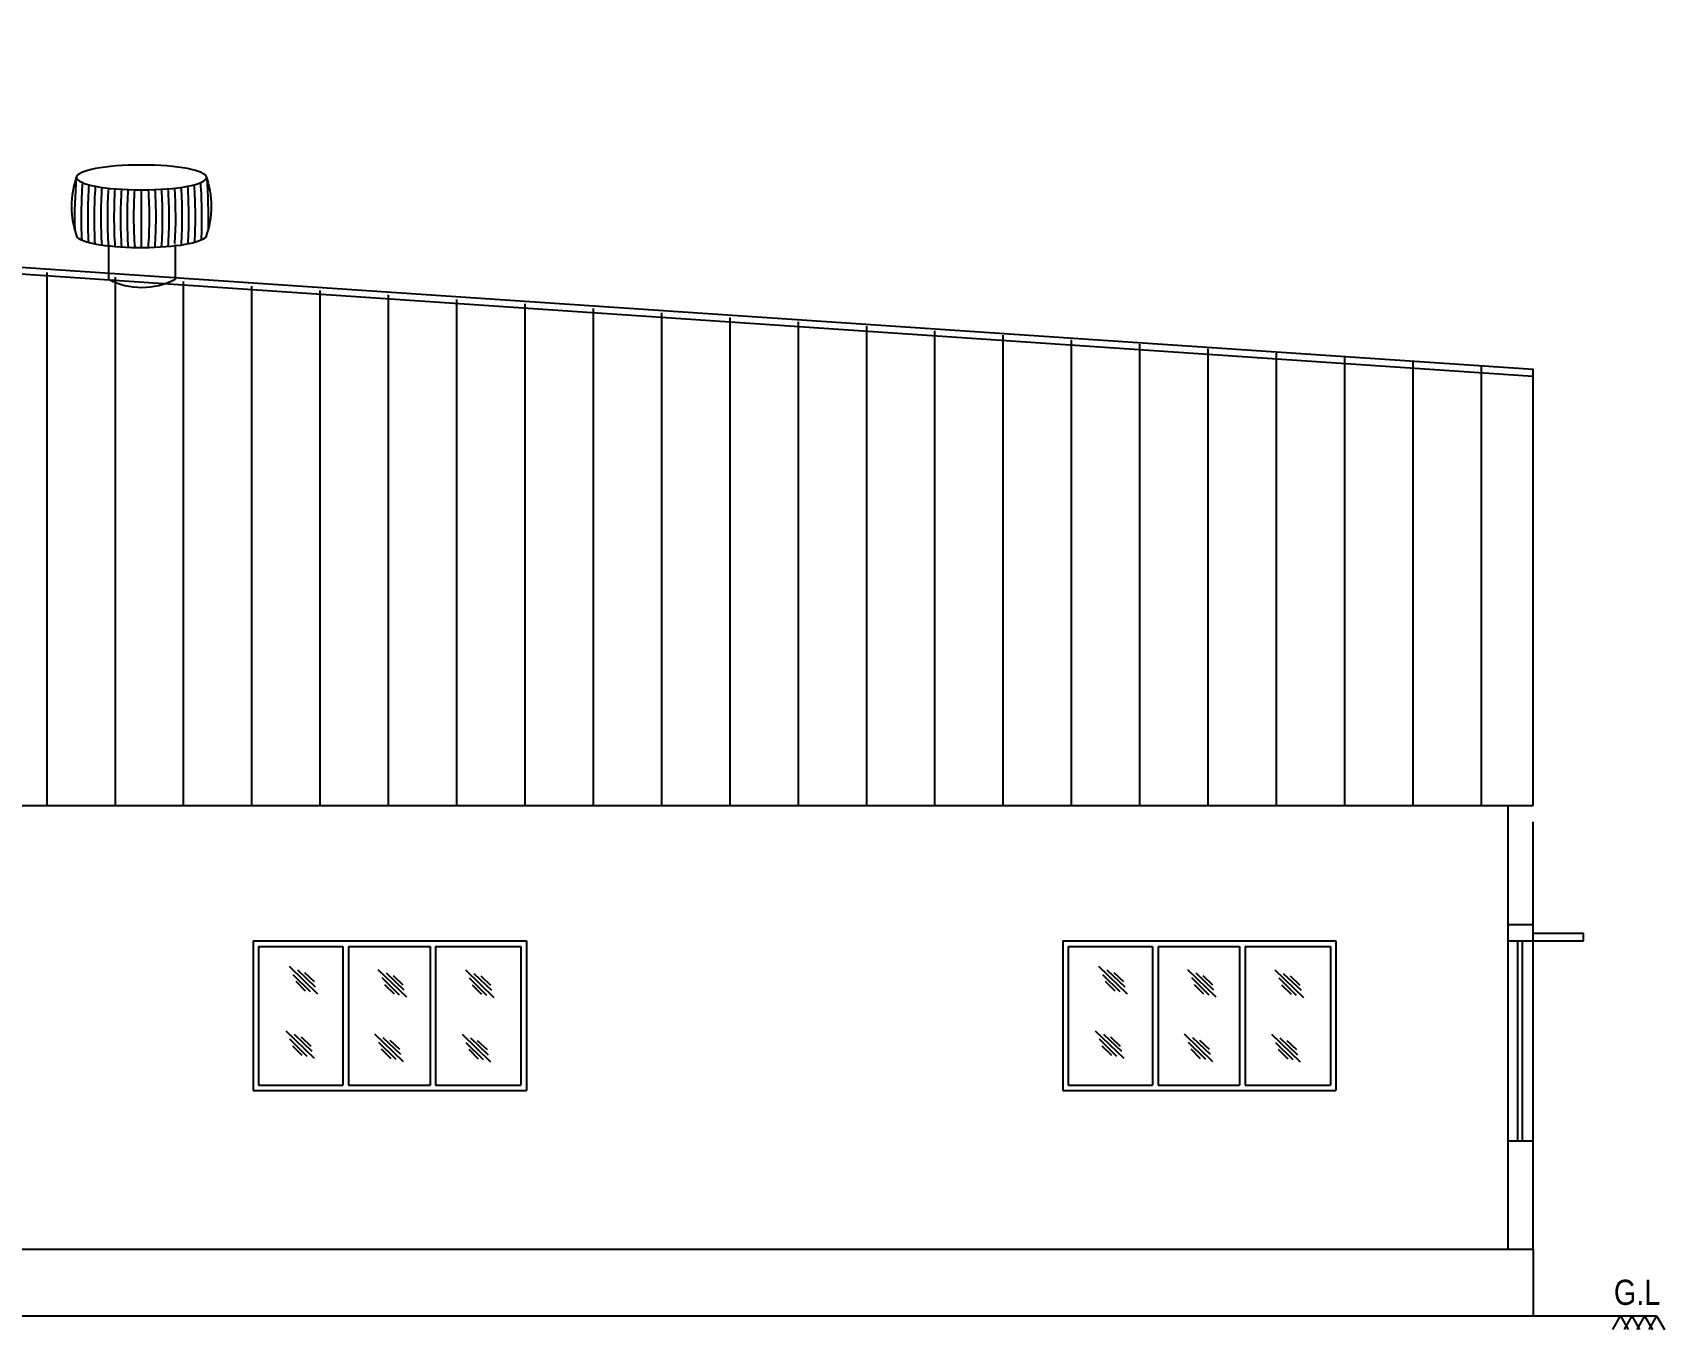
# Model space of a CAD drawing. Header units: metres. Extents: x 1422408 to 2267706, y 3009 to 80428.
# Drawn here: x 2267443.21 to 2267458.14, y 3115.99 to 3127.85 of the extents above; entities that cross this region are included whole.
import ezdxf

# ---------------------------------------------------------------- set-up
doc = ezdxf.new("R2010")
doc.units = ezdxf.units.M
doc.header["$LTSCALE"] = 3.5
doc.header["$MEASUREMENT"] = 0
doc.layers.get('0').update_dxf_attribs({"linetype": 'CONTINUOUS'})
doc.layers.add('Soolagiri', color=6, linetype='CONTINUOUS')
doc.layers.add('walls', color=41, linetype='CONTINUOUS')
doc.styles.add('K', font='swissc.ttf', dxfattribs={"height": 0.25})

# ---------------------------------------------------------------- blocks, each defined once
blk = doc.blocks.new('A$C592862AF')
at = {"layer": 'Soolagiri', "ltscale": 0.1}
for p, q in [((0.531, 0.215), (0.531, 0.658)), ((0.274, 0.24), (0.274, -0.027)), ((0.783, 0.24), (0.783, -0.027))]:
    blk.add_line(p, q, dxfattribs=at)
for centre, radius, start, end in [((0.685, 0.533), 0.685, 160.2029, 200.1397), ((3.699, 0.447), 3.676, 175.2224, 181.4913), ((0.378, 0.533), 0.685, 339.4087, 19.7971), ((-2.637, 0.447), 3.676, 358.5152, 4.7713), ((3.699, 0.447), 3.626, 175.8022, 182.7483), ((3.699, 0.447), 3.576, 175.9967, 183.0655), ((3.699, 0.447), 3.526, 176.1188, 183.2978), ((3.699, 0.447), 3.476, 176.1997, 183.4872), ((3.699, 0.447), 3.426, 176.2511, 183.3433), ((3.699, 0.447), 3.376, 176.2785, 183.7869), ((3.699, 0.447), 3.326, 176.2852, 183.9075), ((3.699, 0.447), 3.276, 176.2725, 184.0117), ((3.699, 0.447), 3.226, 176.241, 184.1006), ((-2.637, 0.447), 3.226, 355.8986, 3.759), ((-2.637, 0.447), 3.276, 355.9866, 3.7276), ((-2.637, 0.447), 3.326, 356.09, 3.7149), ((-2.637, 0.447), 3.376, 356.2097, 3.7216), ((-2.637, 0.447), 3.426, 356.3475, 3.7491), ((-2.637, 0.447), 3.476, 356.507, 3.8005), ((-2.686, 0.436), 3.576, 356.9242, 4.0038), ((-2.637, 0.447), 3.576, 356.9242, 4.0038), ((-2.637, 0.447), 3.626, 357.235, 4.1985), ((0.529, 0.463), 0.552, 242.5754, 297.4246)]:
    blk.add_arc(centre, radius, start, end, dxfattribs=at)
blk.add_ellipse((0.531, 0.752), major_axis=(-0.495, 0), ratio=0.191406, dxfattribs=at)
blk.add_ellipse((0.532, 0.31), major_axis=(-0.495, 0), ratio=0.191406, start_param=0.135875, end_param=2.951606, dxfattribs=at)
blk = doc.blocks.new('A$C3C6135CD')
at = {"layer": 'walls', "ltscale": 0.1, "xscale": 1.199999999998907, "yscale": 1.199999999998907, "zscale": 1.199999999998907}
blk.add_blockref('A$C592862AF', (-0.005, 0.098), dxfattribs=at)

msp = doc.modelspace()

# ---------------------------------------------------------------- hatches: boundary and pattern name
at = {"lineweight": -3}
h = msp.add_hatch(dxfattribs=at)
h.set_pattern_fill('ANSI31', scale=5, angle=45, style=0)
h.set_pattern_definition([(90, (2298107.0872, 18574.57995), (-0.625, 0), [])])
edge = h.paths.add_edge_path()
edge.add_line((2267456.94074, 3124.76434), (2267430.28257, 3126.51046))
edge.add_arc((2267429.99948, 3126.57609), 0.2906, 194.030278, 346.94782, ccw=False)
edge.add_line((2267429.71756, 3126.50564), (2267418.58815, 3127.30189))
edge.add_arc((2267418.20912, 3127.32831), 0.37995, 231.621827, 356.012441, ccw=False)
edge.add_line((2267417.97323, 3127.03046), (2267417.98054, 3127.34301))
edge.add_line((2267417.98054, 3127.34301), (2267411.2247, 3127.80022))
edge.add_line((2267411.2247, 3127.80022), (2267404.65339, 3127.284))
edge.add_line((2267404.65339, 3127.284), (2267404.67373, 3127.35632))
edge.add_arc((2267404.35598, 3127.47382), 0.33878, 208.065233, 339.706364, ccw=False)
edge.add_line((2267404.05703, 3127.31443), (2267365.49379, 3124.74015))
edge.add_line((2267365.49379, 3124.74015), (2267365.49784, 3120.78108))
edge.add_line((2267365.49784, 3120.78108), (2267386.01521, 3120.78108))
edge.add_line((2267386.01521, 3120.78108), (2267386.24521, 3120.78291))
edge.add_line((2267386.24521, 3120.78291), (2267409.89521, 3120.78108))
edge.add_line((2267409.89521, 3120.78108), (2267456.93684, 3120.78108))
edge.add_line((2267456.93684, 3120.78108), (2267456.94074, 3124.76434))

# ---------------------------------------------------------------- linework, layer by layer
at = {"color": 7}
for p, q in [((2267411.21684, 3127.85115), (2267456.93684, 3124.77187)), ((2267411.21684, 3127.80075), (2267456.93684, 3124.7066)), ((2267456.93684, 3120.78108), (2267456.93684, 3124.77187)), ((2267365.49684, 3120.78108), (2267456.93684, 3120.78108)), ((2267456.70684, 3116.71908), (2267456.70684, 3120.78108)), ((2267456.93684, 3116.71908), (2267456.93684, 3120.63108)), ((2267445.22367, 3119.54055), (2267445.22367, 3118.17055)), ((2267445.22367, 3119.54055), (2267447.72367, 3119.54055)), ((2267445.27367, 3119.49055), (2267445.27367, 3118.22055)), ((2267445.27367, 3119.49055), (2267446.04527, 3119.49055)), ((2267446.04527, 3119.49055), (2267446.04527, 3118.22055)), ((2267446.09527, 3119.49055), (2267446.09527, 3118.22055)), ((2267446.09527, 3119.49055), (2267446.84187, 3119.49055)), ((2267446.84187, 3119.49055), (2267446.84187, 3118.22055)), ((2267446.89187, 3119.49055), (2267446.89187, 3118.22055)), ((2267446.89187, 3119.49055), (2267447.67367, 3119.49055)), ((2267447.67367, 3119.49055), (2267447.67367, 3118.22055)), ((2267447.72367, 3119.54055), (2267447.72367, 3118.17055)), ((2267452.63175, 3119.54055), (2267452.63175, 3118.17055)), ((2267452.63175, 3119.54055), (2267455.13175, 3119.54055)), ((2267452.68175, 3119.49055), (2267452.68175, 3118.22055)), ((2267452.68175, 3119.49055), (2267453.45335, 3119.49055)), ((2267453.45335, 3119.49055), (2267453.45335, 3118.22055)), ((2267453.50335, 3119.49055), (2267453.50335, 3118.22055)), ((2267453.50335, 3119.49055), (2267454.24995, 3119.49055)), ((2267454.24995, 3119.49055), (2267454.24995, 3118.22055)), ((2267454.29995, 3119.49055), (2267454.29995, 3118.22055)), ((2267454.29995, 3119.49055), (2267455.08175, 3119.49055)), ((2267455.08175, 3119.49055), (2267455.08175, 3118.22055)), ((2267455.13175, 3119.54055), (2267455.13175, 3118.17055)), ((2267445.55192, 3119.3092), (2267445.81268, 3119.05643)), ((2267445.79352, 3119.11875), (2267445.63143, 3119.27305)), ((2267446.36512, 3119.28026), (2267446.62588, 3119.02749)), ((2267447.1653, 3119.27701), (2267447.42607, 3119.02424)), ((2267452.96001, 3119.3092), (2267453.22077, 3119.05643)), ((2267453.2016, 3119.11875), (2267453.03952, 3119.27305)), ((2267453.77321, 3119.28026), (2267454.03397, 3119.02749)), ((2267454.57339, 3119.27701), (2267454.83415, 3119.02424)), ((2267445.7498, 3119.07365), (2267445.59053, 3119.23085)), ((2267445.70242, 3119.08165), (2267445.61608, 3119.16792)), ((2267445.78404, 3119.16585), (2267445.69513, 3119.24947)), ((2267446.563, 3119.04471), (2267446.40372, 3119.20191)), ((2267446.51562, 3119.05272), (2267446.42928, 3119.13898)), ((2267446.60672, 3119.08981), (2267446.44463, 3119.24411)), ((2267446.59724, 3119.13692), (2267446.50833, 3119.22053)), ((2267447.36318, 3119.04146), (2267447.20391, 3119.19866)), ((2267447.3158, 3119.04946), (2267447.22946, 3119.13573)), ((2267447.4069, 3119.08656), (2267447.24481, 3119.24086)), ((2267447.39742, 3119.13366), (2267447.30851, 3119.21728)), ((2267453.15788, 3119.07365), (2267452.99861, 3119.23085)), ((2267453.1105, 3119.08165), (2267453.02416, 3119.16792)), ((2267453.19212, 3119.16585), (2267453.10321, 3119.24947)), ((2267453.97108, 3119.04471), (2267453.81181, 3119.20191)), ((2267453.9237, 3119.05272), (2267453.83736, 3119.13898)), ((2267454.0148, 3119.08981), (2267453.85272, 3119.24411)), ((2267454.00532, 3119.13692), (2267453.91641, 3119.22053)), ((2267454.77126, 3119.04146), (2267454.61199, 3119.19866)), ((2267454.72388, 3119.04946), (2267454.63754, 3119.13573)), ((2267454.81498, 3119.08656), (2267454.6529, 3119.24086)), ((2267454.8055, 3119.13366), (2267454.71659, 3119.21728)), ((2267445.5213, 3118.71932), (2267445.78206, 3118.46655)), ((2267445.76289, 3118.52887), (2267445.60081, 3118.68317)), ((2267446.3345, 3118.69038), (2267446.59526, 3118.43761)), ((2267447.13468, 3118.68713), (2267447.39544, 3118.43436)), ((2267452.92938, 3118.71932), (2267453.19014, 3118.46655)), ((2267453.17097, 3118.52887), (2267453.00889, 3118.68317)), ((2267453.74258, 3118.69038), (2267454.00334, 3118.43761)), ((2267454.54276, 3118.68713), (2267454.80352, 3118.43436)), ((2267445.71917, 3118.48377), (2267445.5599, 3118.64097)), ((2267445.67179, 3118.49177), (2267445.58545, 3118.57804)), ((2267445.75341, 3118.57597), (2267445.6645, 3118.65959)), ((2267446.53237, 3118.45483), (2267446.3731, 3118.61203)), ((2267446.48499, 3118.46284), (2267446.39865, 3118.5491)), ((2267446.57609, 3118.49993), (2267446.41401, 3118.65423)), ((2267446.56661, 3118.54704), (2267446.4777, 3118.63065)), ((2267447.33255, 3118.45158), (2267447.17328, 3118.60878)), ((2267447.28517, 3118.45958), (2267447.19883, 3118.54585)), ((2267447.37627, 3118.49668), (2267447.21419, 3118.65098)), ((2267447.36679, 3118.54378), (2267447.27788, 3118.6274)), ((2267453.12725, 3118.48377), (2267452.96798, 3118.64097)), ((2267453.07988, 3118.49177), (2267452.99353, 3118.57804)), ((2267453.1615, 3118.57597), (2267453.07258, 3118.65959)), ((2267453.94045, 3118.45483), (2267453.78118, 3118.61203)), ((2267453.89308, 3118.46284), (2267453.80673, 3118.5491)), ((2267453.98417, 3118.49993), (2267453.82209, 3118.65423)), ((2267453.9747, 3118.54704), (2267453.88578, 3118.63065)), ((2267454.74064, 3118.45158), (2267454.58136, 3118.60878)), ((2267454.69326, 3118.45958), (2267454.60691, 3118.54585)), ((2267454.78435, 3118.49668), (2267454.62227, 3118.65098)), ((2267454.77488, 3118.54378), (2267454.68596, 3118.6274)), ((2267445.22367, 3118.17055), (2267447.72367, 3118.17055)), ((2267445.27367, 3118.22055), (2267446.04527, 3118.22055)), ((2267446.09527, 3118.22055), (2267446.84187, 3118.22055)), ((2267446.89187, 3118.22055), (2267447.67367, 3118.22055)), ((2267452.63175, 3118.17055), (2267455.13175, 3118.17055)), ((2267452.68175, 3118.22055), (2267453.45335, 3118.22055)), ((2267453.50335, 3118.22055), (2267454.24995, 3118.22055)), ((2267454.29995, 3118.22055), (2267455.08175, 3118.22055)), ((2267365.24837, 3116.71908), (2267456.93684, 3116.71908)), ((2267456.93684, 3116.71908), (2267456.93684, 3116.10908)), ((2267447.86707, 3116.10908), (2267451.00482, 3116.10908)), ((2267457.73189, 3116.10908), (2267457.66107, 3115.98642)), ((2267457.73556, 3116.10908), (2267457.80638, 3115.98642)), ((2267457.83893, 3116.10908), (2267457.76811, 3115.98642)), ((2267457.83893, 3116.10908), (2267457.90975, 3115.98642)), ((2267457.95625, 3116.10908), (2267457.88543, 3115.98642)), ((2267457.95625, 3116.10908), (2267458.02707, 3115.98642)), ((2267458.06603, 3116.10908), (2267457.99521, 3115.98642)), ((2267458.06603, 3116.10908), (2267458.13684, 3115.98642))]:
    msp.add_line(p, q, dxfattribs=at)
at = {"color": 7, "ltscale": 0.1}
for p, q in [((2267456.70684, 3119.69055), (2267456.93684, 3119.69055)), ((2267456.70684, 3119.54055), (2267457.39684, 3119.54055)), ((2267456.73684, 3119.54055), (2267457.38684, 3119.54055)), ((2267456.79542, 3117.71055), (2267456.79542, 3119.54055)), ((2267456.8381, 3117.71055), (2267456.8381, 3119.54055)), ((2267456.70783, 3117.71055), (2267456.93783, 3117.71055))]:
    msp.add_line(p, q, dxfattribs=at)
at = {"color": 7, "ltscale": 0.2}
for p in [(2267456.93684, 3119.61055), (2267457.39684, 3119.54055)]:
    msp.add_line(p, (2267457.39684, 3119.61055), dxfattribs=at)
at = {"color": 7, "lineweight": -3}
msp.add_line((2267365.24837, 3116.10908), (2267458.06603, 3116.10908), dxfattribs=at)

# ---------------------------------------------------------------- block references
at = {"color": 7, "ltscale": 0.1, "xscale": -1}
msp.add_blockref('A$C3C6135CD', (2267444.83456, 3125.52586), dxfattribs=at)

# ---------------------------------------------------------------- texts
at = {"color": 7, "style": 'K'}
msp.add_text('G.L', height=0.229872, dxfattribs=at).set_placement((2267457.67489, 3116.21058))

doc.saveas('drawing.dxf')
